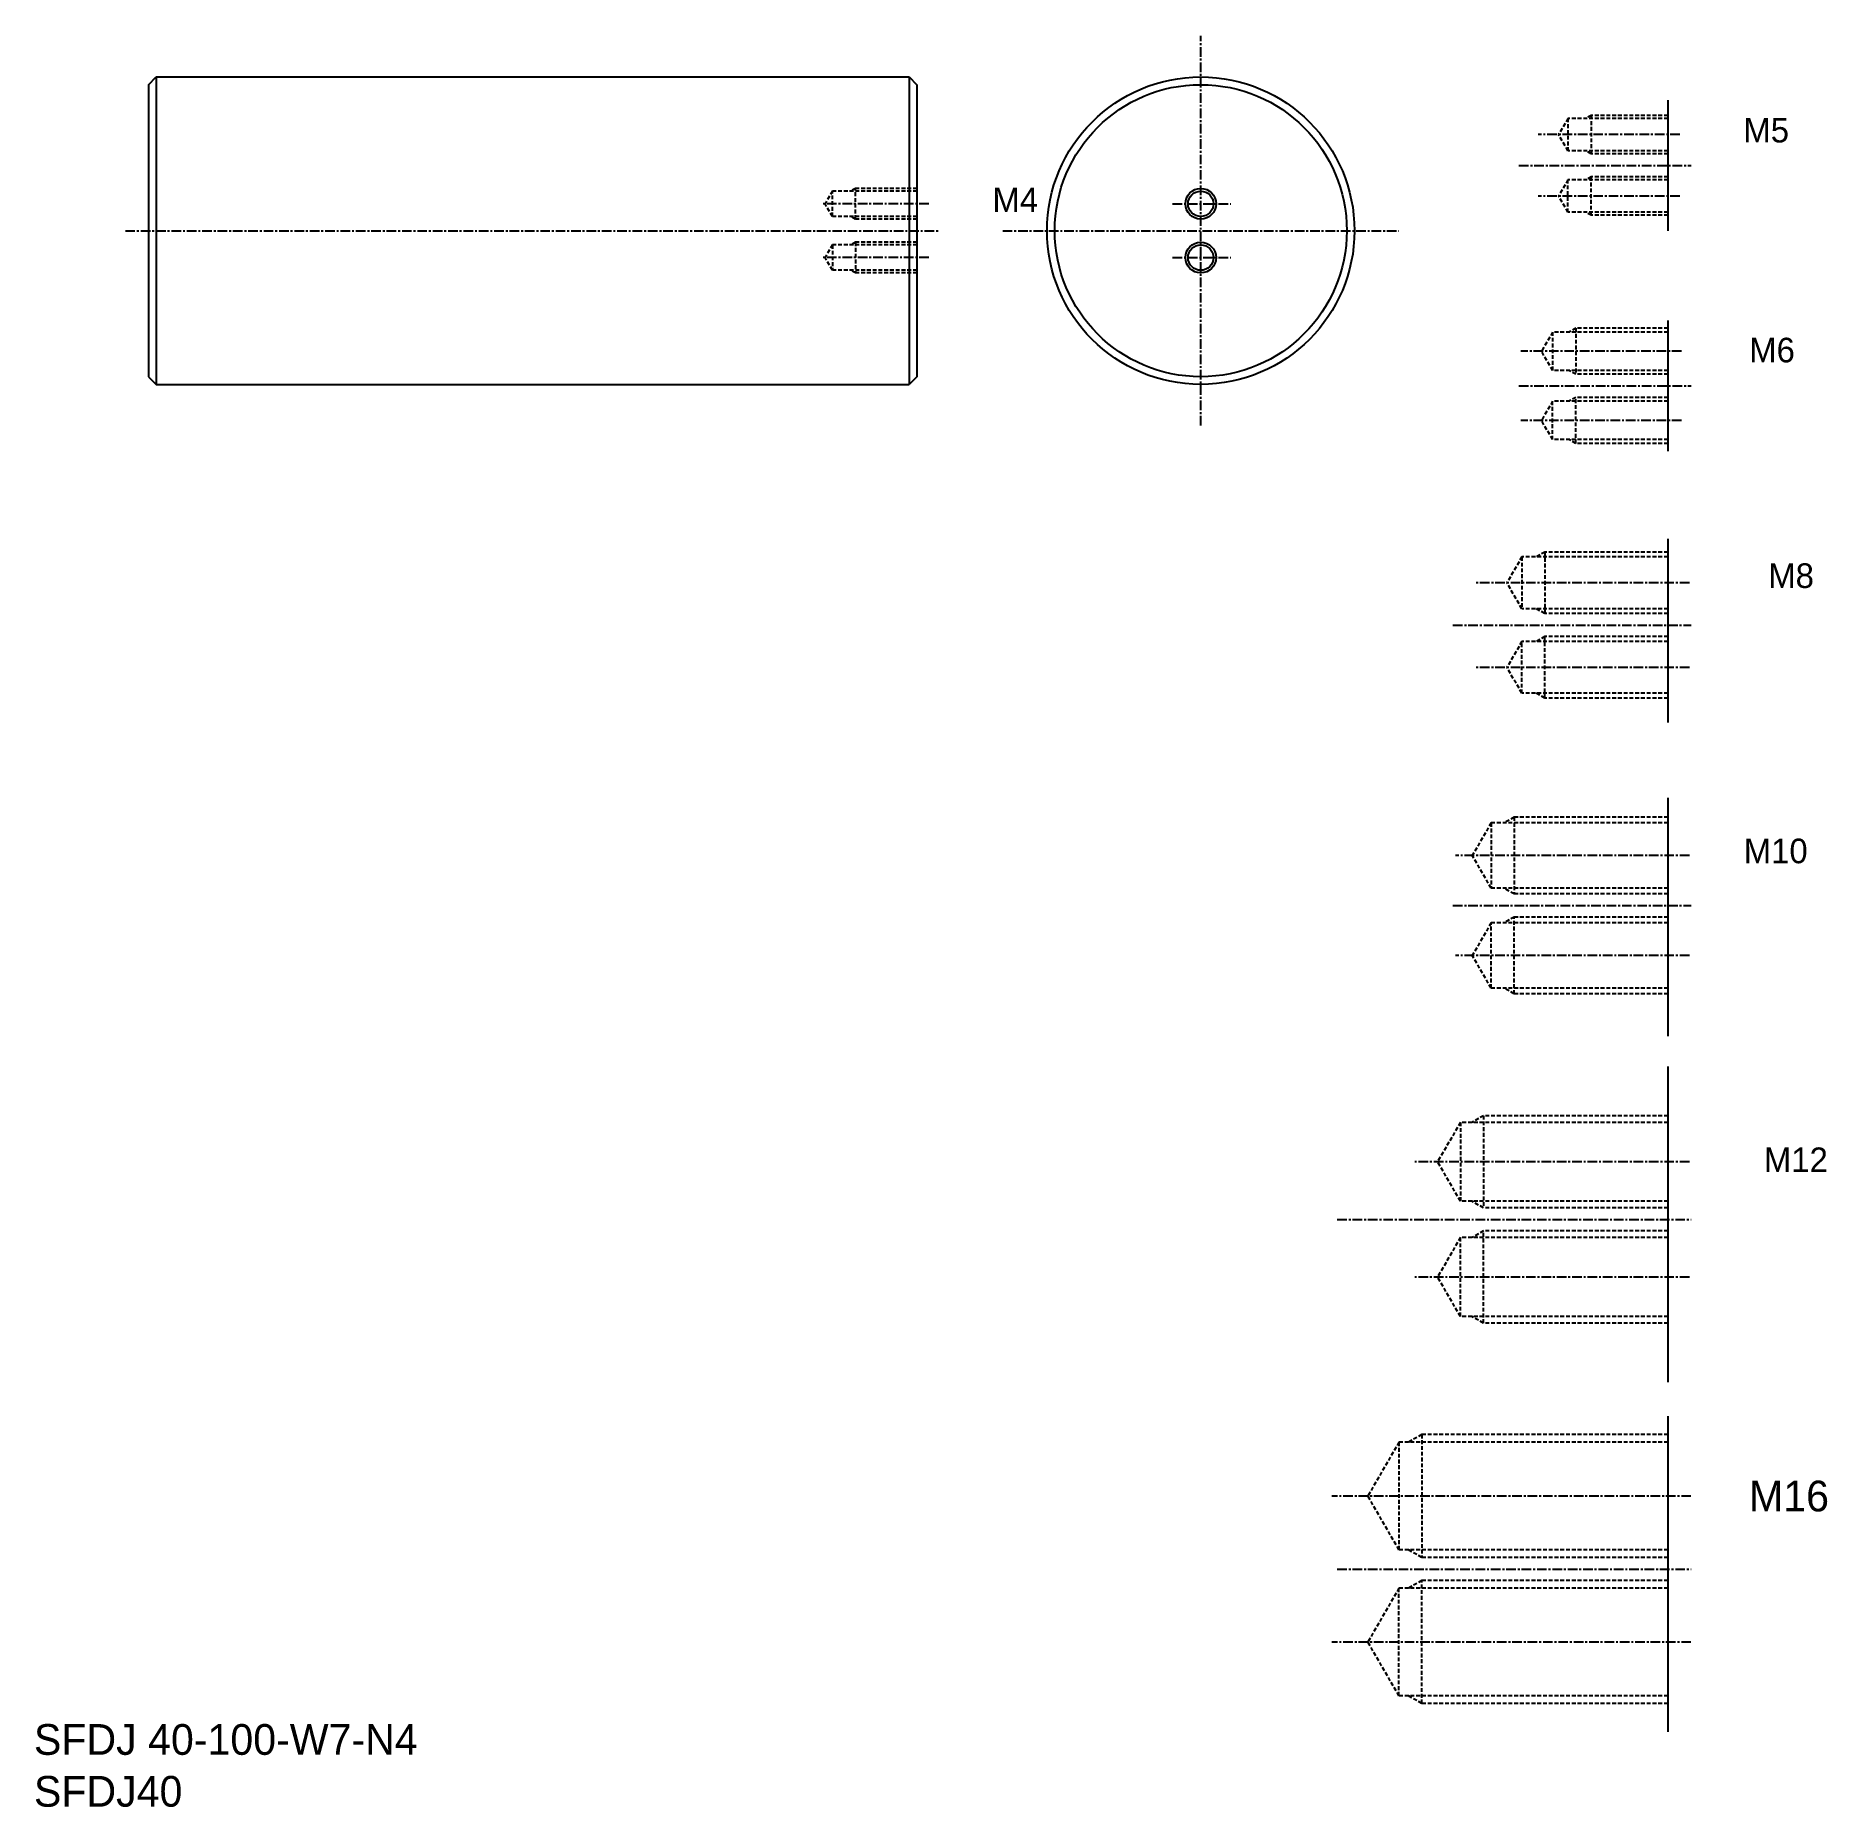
# Model space of a CAD drawing. Extents: x 54 to 287, y 114 to 344.
import ezdxf

# ---------------------------------------------------------------- set-up
doc = ezdxf.new("R2010")
doc.units = 0
doc.linetypes.add('CENTER', pattern=[2, 1.25, -0.25, 0.25, -0.25])
doc.linetypes.add('DASHED', pattern=[0.75, 0.5, -0.25])
doc.layers.get('0').update_dxf_attribs({"linetype": 'CONTINUOUS'})
doc.layers.add('CENTER', color=1, linetype='CENTER')

# ---------------------------------------------------------------- blocks, each defined once
blk = doc.blocks.new('A$C4B8164E4')
at = {"color": 3, "linetype": 'CONTINUOUS'}
for centre in [(0, 3.5), (0, -3.5)]:
    blk.add_circle(centre, 2, dxfattribs=at)
at = {"color": 7, "linetype": 'CONTINUOUS'}
for centre in [(0, 3.5), (0, -3.5)]:
    blk.add_circle(centre, 1.65, dxfattribs=at)
at = {"layer": 'CENTER', "color": 1, "linetype": 'CENTER'}
for p, q in [((-3.67, 3.5), (3.91, 3.5)), ((-3.67, -3.5), (3.91, -3.5))]:
    blk.add_line(p, q, dxfattribs=at)

msp = doc.modelspace()

# ---------------------------------------------------------------- linework, layer by layer
at = {"color": 7, "linetype": 'CONTINUOUS'}
for p, q in [((68.44, 337.74), (69.44, 338.74)), ((69.44, 338.74), (167.44, 338.74)), ((69.44, 338.74), (69.44, 298.74)), ((167.44, 338.74), (167.44, 298.74)), ((167.44, 338.74), (168.44, 337.74)), ((68.44, 337.74), (68.44, 299.74)), ((168.44, 337.74), (168.44, 299.74)), ((266.17, 335.74), (266.17, 318.74)), ((167.44, 327.49), (167.44, 327.49)), ((167.44, 324.99), (167.44, 324.99)), ((266.17, 307.05), (266.17, 290.05)), ((68.44, 299.74), (69.44, 298.74)), ((69.44, 298.74), (167.44, 298.74)), ((168.44, 299.74), (167.44, 298.74)), ((266.17, 278.63), (266.17, 254.74)), ((266.17, 244.96), (266.17, 213.93)), ((266.17, 209.96), (266.17, 168.89)), ((266.17, 164.46), (266.17, 123.4))]:
    msp.add_line(p, q, dxfattribs=at)
for p, q in [((93.94, 338.74), (93.94, 338.74)), ((118.44, 338.74), (118.44, 338.74)), ((168.44, 325.74), (168.44, 325.74)), ((167.44, 318.74), (167.44, 318.74)), ((167.44, 318.74), (167.44, 318.74)), ((168.44, 318.74), (168.44, 318.74))]:
    msp.add_line(p, q)
at = {"color": 3, "linetype": 'DASHED'}
for p, q in [((256.17, 333.74), (255.56, 333.39)), ((266.17, 333.74), (256.17, 333.74)), ((256.17, 333.74), (256.17, 328.74)), ((253.17, 333.34), (251.95, 331.24)), ((253.17, 329.14), (251.95, 331.24)), ((266.17, 333.34), (253.17, 333.34)), ((253.17, 333.34), (253.17, 329.14)), ((266.17, 329.14), (253.17, 329.14)), ((256.17, 328.74), (255.56, 329.09)), ((266.17, 328.74), (256.17, 328.74)), ((160.44, 324.24), (159.83, 323.89)), ((168.44, 324.24), (160.44, 324.24)), ((160.44, 320.24), (160.44, 324.24)), ((253.17, 325.34), (251.95, 323.24)), ((253.17, 321.14), (253.17, 325.34)), ((266.17, 325.34), (253.17, 325.34)), ((256.17, 325.74), (255.56, 325.39)), ((256.17, 320.74), (256.17, 325.74)), ((266.17, 325.74), (256.17, 325.74)), ((157.44, 323.89), (156.49, 322.24)), ((157.44, 320.59), (156.49, 322.24)), ((168.44, 323.89), (157.44, 323.89)), ((157.44, 320.59), (157.44, 323.89)), ((253.17, 321.14), (251.95, 323.24)), ((168.44, 320.59), (157.44, 320.59)), ((160.44, 320.24), (159.83, 320.59)), ((168.44, 320.24), (160.44, 320.24)), ((266.17, 321.14), (253.17, 321.14)), ((256.17, 320.74), (255.56, 321.09)), ((266.17, 320.74), (256.17, 320.74)), ((160.44, 317.24), (159.83, 316.89)), ((160.44, 317.24), (160.44, 313.24)), ((168.44, 317.24), (160.44, 317.24)), ((157.44, 316.89), (156.49, 315.24)), ((157.44, 313.59), (156.49, 315.24)), ((157.44, 316.89), (157.44, 313.59)), ((168.44, 316.89), (157.44, 316.89)), ((168.44, 313.59), (157.44, 313.59)), ((160.44, 313.24), (159.83, 313.59)), ((168.44, 313.24), (160.44, 313.24)), ((251.17, 305.55), (249.72, 303.05)), ((251.17, 305.55), (251.17, 300.55)), ((266.17, 305.55), (251.17, 305.55)), ((254.17, 306.05), (253.3, 305.55)), ((254.17, 306.05), (254.17, 300.05)), ((266.17, 306.05), (254.17, 306.05)), ((251.17, 300.55), (249.72, 303.05)), ((266.17, 300.55), (251.17, 300.55)), ((254.17, 300.05), (253.3, 300.55)), ((266.17, 300.05), (254.17, 300.05)), ((251.17, 296.55), (249.72, 294.05)), ((266.17, 296.55), (251.17, 296.55)), ((251.17, 291.55), (251.17, 296.55)), ((254.17, 297.05), (253.3, 296.55)), ((266.17, 297.05), (254.17, 297.05)), ((254.17, 291.05), (254.17, 297.05)), ((251.17, 291.55), (249.72, 294.05)), ((266.17, 291.55), (251.17, 291.55)), ((254.17, 291.05), (253.3, 291.55)), ((266.17, 291.05), (254.17, 291.05)), ((247.17, 276.29), (245.22, 272.92)), ((247.17, 276.29), (247.17, 269.54)), ((266.17, 276.29), (247.17, 276.29)), ((250.17, 276.92), (249.08, 276.29)), ((250.17, 276.92), (250.17, 268.92)), ((266.17, 276.92), (250.17, 276.92)), ((247.17, 269.54), (245.22, 272.92)), ((266.17, 269.54), (247.17, 269.54)), ((250.17, 268.92), (249.08, 269.54)), ((266.17, 268.92), (250.17, 268.92)), ((250.17, 265.92), (249.08, 265.29)), ((266.17, 265.92), (250.17, 265.92)), ((250.17, 257.92), (250.17, 265.92)), ((247.17, 265.29), (245.22, 261.92)), ((266.17, 265.29), (247.17, 265.29)), ((247.17, 258.54), (247.17, 265.29)), ((247.17, 258.54), (245.22, 261.92)), ((266.17, 258.54), (247.17, 258.54)), ((250.17, 257.92), (249.08, 258.54)), ((266.17, 257.92), (250.17, 257.92)), ((243.17, 241.68), (240.71, 237.43)), ((243.17, 241.68), (243.17, 233.18)), ((266.17, 241.68), (243.17, 241.68)), ((246.17, 242.43), (244.87, 241.68)), ((246.17, 242.43), (246.17, 232.43)), ((266.17, 242.43), (246.17, 242.43)), ((243.17, 233.18), (240.71, 237.43)), ((266.17, 233.18), (243.17, 233.18)), ((246.17, 232.43), (244.87, 233.18)), ((266.17, 232.43), (246.17, 232.43)), ((243.17, 228.68), (240.71, 224.43)), ((266.17, 228.68), (243.17, 228.68)), ((243.17, 220.18), (243.17, 228.68)), ((246.17, 229.43), (244.87, 228.68)), ((266.17, 229.43), (246.17, 229.43)), ((246.17, 219.43), (246.17, 229.43)), ((243.17, 220.18), (240.71, 224.43)), ((266.17, 220.18), (243.17, 220.18)), ((246.17, 219.43), (244.87, 220.18)), ((266.17, 219.43), (246.17, 219.43)), ((242.17, 203.58), (240.65, 202.71)), ((242.17, 203.58), (242.17, 191.58)), ((266.17, 203.58), (242.17, 203.58)), ((239.17, 202.71), (236.21, 197.58)), ((239.17, 202.71), (239.17, 192.46)), ((266.17, 202.71), (239.17, 202.71)), ((239.17, 192.46), (236.21, 197.58)), ((266.17, 192.46), (239.17, 192.46)), ((242.17, 191.58), (240.65, 192.46)), ((266.17, 191.58), (242.17, 191.58)), ((239.17, 187.71), (236.21, 182.58)), ((266.17, 187.71), (239.17, 187.71)), ((239.17, 177.46), (239.17, 187.71)), ((242.17, 188.58), (240.65, 187.71)), ((266.17, 188.58), (242.17, 188.58)), ((242.17, 176.58), (242.17, 188.58)), ((239.17, 177.46), (236.21, 182.58)), ((266.17, 177.46), (239.17, 177.46)), ((242.17, 176.58), (240.65, 177.46)), ((266.17, 176.58), (242.17, 176.58)), ((231.17, 161.09), (227.12, 154.09)), ((231.17, 161.09), (231.17, 147.09)), ((266.17, 161.09), (231.17, 161.09)), ((234.17, 162.09), (232.43, 161.09)), ((234.17, 162.09), (234.17, 146.09)), ((266.17, 162.09), (234.17, 162.09)), ((231.17, 147.09), (227.12, 154.09)), ((266.17, 147.09), (231.17, 147.09)), ((234.17, 146.09), (232.43, 147.09)), ((266.17, 146.09), (234.17, 146.09)), ((234.17, 143.09), (232.43, 142.09)), ((266.17, 143.09), (234.17, 143.09)), ((234.17, 127.09), (234.17, 143.09)), ((231.17, 142.09), (227.12, 135.09)), ((266.17, 142.09), (231.17, 142.09)), ((231.17, 128.09), (231.17, 142.09)), ((231.17, 128.09), (227.12, 135.09)), ((266.17, 128.09), (231.17, 128.09)), ((234.17, 127.09), (232.43, 128.09)), ((266.17, 127.09), (234.17, 127.09))]:
    msp.add_line(p, q, dxfattribs=at)
at = {"color": 7, "linetype": 'CONTINUOUS'}
for radius in [20, 19]:
    msp.add_circle((205.38, 318.74), radius, dxfattribs=at)
at = {"layer": 'CENTER', "color": 1, "linetype": 'CENTER'}
for p, q in [((205.38, 293.38), (205.38, 344.1)), ((267.72, 331.24), (249.27, 331.24)), ((246.78, 327.24), (269.18, 327.24)), ((170, 322.24), (156.04, 322.24)), ((267.72, 323.24), (249.27, 323.24)), ((65.44, 318.74), (171.44, 318.74)), ((179.61, 318.74), (231.16, 318.74)), ((170, 315.24), (156.04, 315.24)), ((267.95, 303.05), (247.02, 303.05)), ((246.78, 298.55), (269.18, 298.55)), ((267.95, 294.05), (247.02, 294.05)), ((268.96, 272.92), (241.05, 272.92)), ((238.2, 267.42), (269.18, 267.42)), ((268.96, 261.92), (241.05, 261.92)), ((268.96, 237.43), (238.55, 237.43)), ((238.2, 230.93), (269.18, 230.93)), ((268.96, 224.43), (238.55, 224.43)), ((268.96, 197.58), (233.22, 197.58)), ((223.14, 190.08), (269.18, 190.08)), ((268.96, 182.58), (233.22, 182.58)), ((269.17, 154.09), (222.42, 154.09)), ((223.14, 144.59), (269.18, 144.59)), ((269.17, 135.09), (222.42, 135.09))]:
    msp.add_line(p, q, dxfattribs=at)

# ---------------------------------------------------------------- block references
at = {"color": 7, "linetype": 'CONTINUOUS'}
msp.add_blockref('A$C4B8164E4', (205.38, 318.74), dxfattribs=at)

# ---------------------------------------------------------------- texts
for s, height, p in [('M5', 3.2, (275.99, 330.22)), ('M4', 3.2, (178.27, 321.15)), ('M6', 3.2, (276.75, 301.61)), ('M8', 3.2, (279.23, 272.25)), ('M10', 3.2, (276.04, 236.43)), ('M12', 3.2, (278.66, 196.24)), ('SFDJ 40-100-W7-N4', 4, (53.54, 120.41)), ('SFDJ40', 4, (53.54, 113.66))]:
    msp.add_text(s, height=height, dxfattribs=at).set_placement(p)
msp.add_text('M16', height=4).set_placement((276.73, 152.09))

doc.saveas('drawing.dxf')
